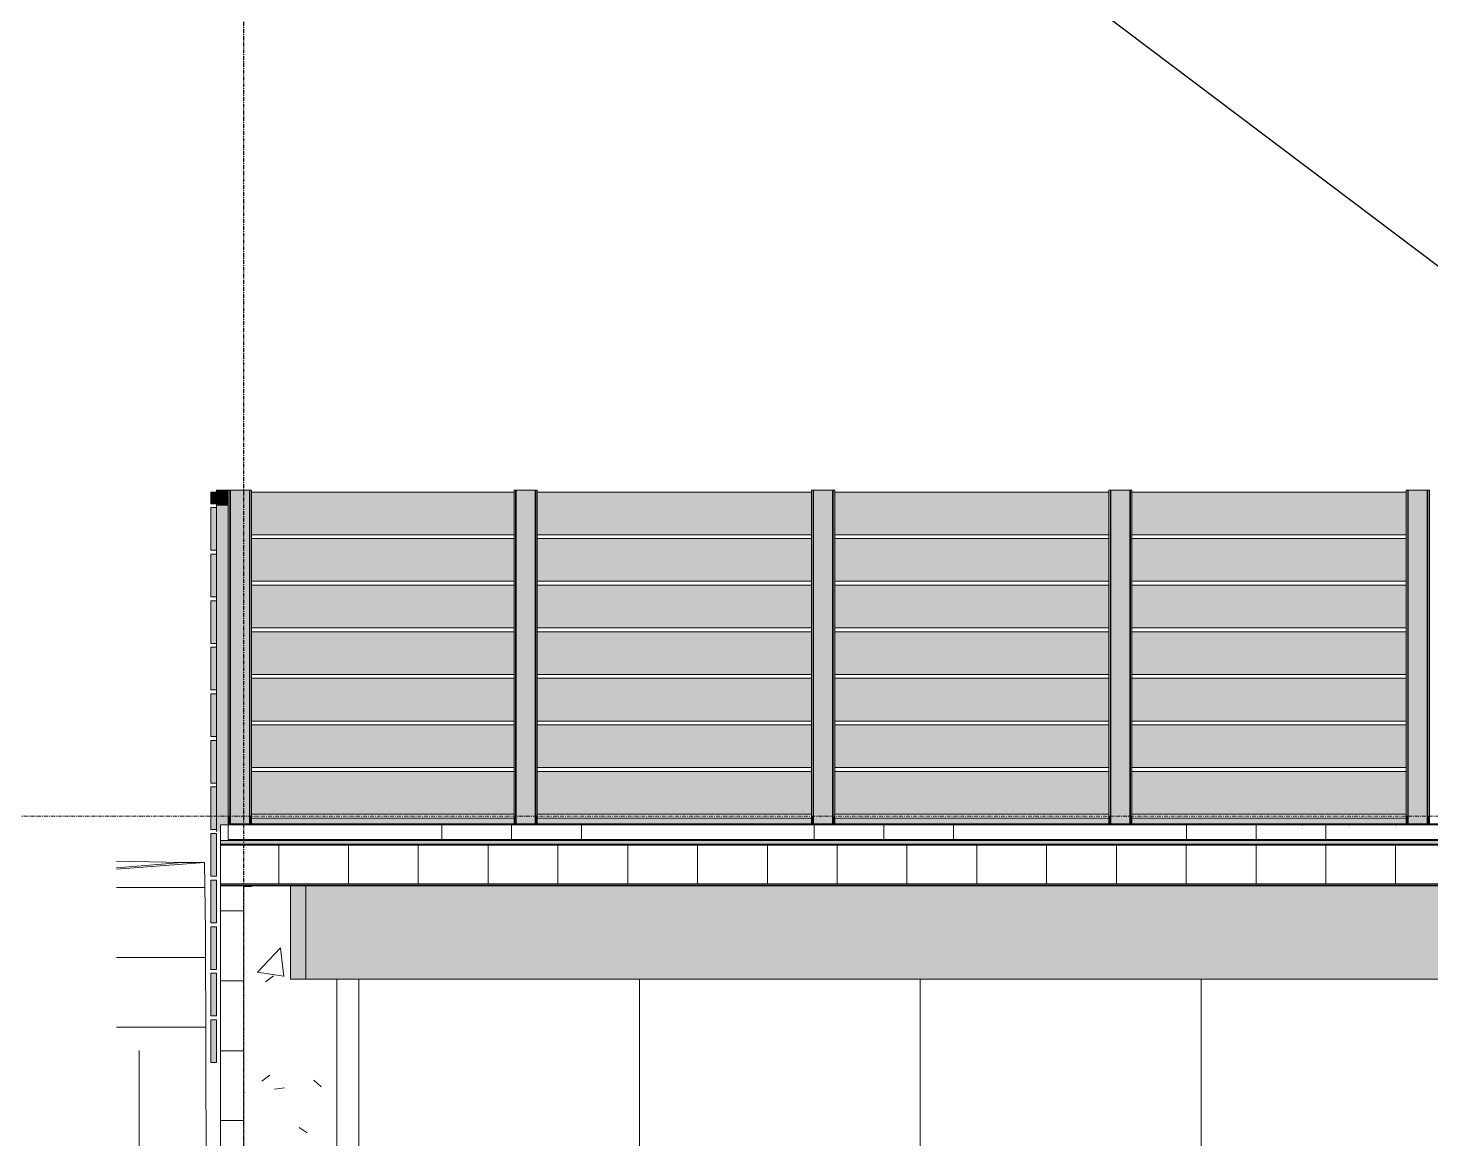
# Model space of a CAD drawing. Header units: inches. Extents: x 1718 to 6958, y -253 to 585.
# Drawn here: x 1915.5 to 2096.4, y -41.6 to 101.5 of the extents above; entities that cross this region are included whole.
import ezdxf

# ---------------------------------------------------------------- set-up
doc = ezdxf.new("R2010")
doc.units = ezdxf.units.IN
doc.header["$MEASUREMENT"] = 0
doc.linetypes.add('Grid Line 1_2_', pattern=[0.875, 0.5, -0.125, 0.125, -0.125])
doc.linetypes.add('Grid Line 1_2__2_', pattern=[0.875, 0.5, -0.125, 0.125, -0.125])
for name, color, linetype, lineweight in [('0-1', 7, 'Continuous', 5), ('0-2', 250, 'Continuous', 9), ('A-FLOR', 192, 'Continuous', 13), ('A-FLOR-5', 192, 'Continuous', 5), ('A-FLOR-6', 192, 'Continuous', 9), ('A-FLOR-LEVL-5', 51, 'Grid Line 1_2_', 9), ('A-FLOR-MCUT', 51, 'Continuous', 13), ('A-FLOR-PATT-1', 252, 'Continuous', 9), ('A-GLAZ-CURT', 52, 'Continuous', 9), ('A-GLAZ-CWMG', 51, 'Continuous', 9), ('A-WALL-PATT-1', 252, 'Continuous', 9), ('C-TOPO-1', 252, 'Continuous', 9), ('C-TOPO-2', 250, 'Continuous', 9), ('G-ANNO-TEXT', 231, 'Continuous', 30), ('S-BEAM-2', 250, 'Continuous', 9), ('S-BEAM-3', 252, 'Continuous', 9), ('S-BEAM-4', 90, 'Continuous', 9), ('S-FNDN-2', 9, 'Continuous', 5), ('S-FNDN-5', 32, 'Continuous', 9), ('S-GRID-1', 1, 'Grid Line 1_2__2_', 30)]:
    doc.layers.add(name, color=color, linetype=linetype, lineweight=lineweight)
pattern_1 = [(0, (3261.815, 68.768), (24, 24), [24, -24]), (0, (3261.815, 77.768), (24, 24), [24, -24]), (0, (3261.815, 86.768), (24, 24), [24, -24]), (90, (3264.815, 89.768), (-24, 24), [24, -24]), (90, (3273.815, 89.768), (-24, 24), [24, -24]), (90, (3282.815, 89.768), (-24, 24), [24, -24])]
pattern_2 = [(90, (3261.815, 68.768), (-6, 4e-16), [])]
pattern_3 = [(0, (3261.815, 68.768), (0, 9), []), (90, (3261.815, 68.768), (-9, 6e-16), [])]

# ---------------------------------------------------------------- blocks, each defined once
blk = doc.blocks.new('CTR  - Topography_rvt-1-BUILDING ELEVATION - COURTYARD - LOOKING WEST')
at = {"layer": 'C-TOPO-1'}
h = blk.add_hatch(dxfattribs=at)
h.set_pattern_fill('FP_28', color=256, style=0, pattern_type=2)
h.set_pattern_definition(pattern_1)
h.paths.add_polyline_path([(1926.9, -165.04), (1929.41, -161.45), (1935.38, -158), (1938.51, -158), (1938.49, -47.3), (1938.34, -11.54), (1938.25, -6), (1926.9, -6.85), (1926.9, -162)], flags=0)
at = {"layer": 'C-TOPO-2'}
for p, q in [((1935.38, -6), (1926.9, -5.79)), ((1938.25, -6), (1926.9, -6.85)), ((1938.25, -6), (1926.9, -6.85)), ((1935.38, -6), (1926.9, -6.66)), ((1935.28, -6.01), (1935.38, -6)), ((1938.25, -6), (1935.38, -6)), ((1938.39, -14.89), (1938.25, -6)), ((1938.39, -14.89), (1938.25, -6)), ((1938.51, -53.91), (1938.39, -14.89)), ((1938.51, -53.91), (1938.39, -14.89))]:
    blk.add_line(p, q, dxfattribs=at)
blk = doc.blocks.new('CTR - 1st Phase - Common Walls_rvt-1-BUILDING ELEVATION - COURTYARD - LOOKING WEST')
at = {"layer": 'A-WALL-PATT-1'}
h = blk.add_hatch(dxfattribs=at)
h.set_pattern_fill('FP_31', color=256, style=0, pattern_type=2)
h.set_pattern_definition([(90, (2609.524, -152), (-36.188, 2e-15), [])])
h.paths.add_polyline_path([(1971.82, -152), (1971.82, -151.75), (1982.92, -151.75), (1982.92, -65), (2024.92, -65), (2024.92, -151.75), (2098.02, -151.75), (2098.02, -65), (2140.02, -65), (2140.02, -151.75), (2165.32, -151.75), (2165.32, -41), (2162.11, -41), (2161.32, -40.21), (2161.32, -35), (2160.11, -35), (2159.32, -34.21), (2159.32, -21), (1955.32, -21), (1955.32, -44.21), (1954.54, -45), (1953.32, -45), (1953.32, -152), (1960.42, -152)], flags=0)
h.paths.add_polyline_path([(2418.52, -151.75), (2418.52, -65), (2460.52, -65), (2460.52, -151.75), (2492.32, -151.75), (2492.32, -41), (2487.11, -41), (2486.32, -40.21), (2486.32, -21), (2455.86, -21), (2455.86, -21.8), (2447.86, -21.8), (2447.86, -21), (2187.32, -21), (2187.32, -34.21), (2186.54, -35), (2185.32, -35), (2185.32, -40.21), (2184.54, -41), (2181.32, -41), (2181.32, -151.75), (2207.02, -151.75), (2207.02, -65), (2249.02, -65), (2249.02, -151.75), (2322.52, -151.75), (2322.52, -65), (2364.52, -65), (2364.52, -151.75), (2390.16, -151.75)], flags=0)
h.paths.add_polyline_path([(2576.02, -151.75), (2609.02, -151.75), (2609.02, -21), (2514.32, -21), (2514.32, -40.21), (2513.54, -41), (2508.32, -41), (2508.32, -151.75), (2534.02, -151.75), (2534.02, -65), (2576.02, -65), (2576.02, -143.01)], flags=0)
blk = doc.blocks.new('034100 - Precast Structural Concrete - Solid Plank - 12_-1979039-BUILDING ELEVATION - COURTYARD - LOOKING WEST')
at = {"layer": 'S-BEAM-4'}
blk.add_hatch(color=256, dxfattribs=at).paths.add_polyline_path([(1949.32, -21), (2166.32, -21), (2166.32, -9), (1949.32, -9), (1949.32, -11.41)], flags=0)
at = {"layer": 'S-BEAM-2'}
for p, q in [((1949.32, -9), (1949.32, -21)), ((2166.32, -9), (1949.32, -9)), ((1949.32, -21), (2166.32, -21))]:
    blk.add_line(p, q, dxfattribs=at)
blk = doc.blocks.new('034100 - Precast Structural Concrete - Inverted Tee - PRECAST BEAM - 36_ DEEP-1973334-BUILDING ELEVATION - COURTYARD - LOOKING WEST')
at = {"layer": 'S-BEAM-3'}
h = blk.add_hatch(dxfattribs=at)
h.set_pattern_fill('FP_42', color=256, style=0, pattern_type=2)
h.set_pattern_definition([(50, (3261.815, 68.768), (27.5427, -2.40992), [2.88, -31.68]), (355, (3261.815, 68.768), (-5.32784, 28.88427), [2.304, -25.344]), (100.451, (3264.11, 68.567), (22.2153, 26.47393), [2.448, -26.924]), (46.184, (3261.815, 76.448), (40.9819, -6.3564), [4.32, -47.52]), (96.636, (3265.23, 75.918), (35.8907, 37.4062), [3.671, -40.386]), (351.184, (3261.815, 76.45), (35.891, 37.4062), [3.456, -38.016]), (21, (3265.655, 74.528), (22.92104, -15.46073), [2.88, -31.68]), (326, (3265.655, 74.528), (9.34353, 27.84574), [2.304, -25.344]), (71.451, (3267.565, 73.24), (32.26477, 12.3844), [2.448, -26.924]), (37.5, (3261.815, 68.768), (0.466855, 12.78271), [1.267, -23.77, 1.267, -24.461, -25.44]), (37.5, (3261.815, 68.768), (0.466855, 12.78271), [-50.765, 1.267, -24.173]), (7.5, (3261.815, 68.768), (10.10159, 15.14509), [1.267, -13.402, 1.267, -23.194, -9.696]), (7.5, (3261.815, 68.768), (10.10159, 15.14509), [-39.13, 1.267, -8.429]), (327.5, (3253.252, 68.768), (20.49916, -0.86578), [1.267, -8.333, 1.267, -28.685, -39.744]), (327.5, (3253.252, 68.768), (20.49916, -0.86578), [-39.552, 1.267, -38.477]), (317.5, (3249.412, 68.768), (22.39478, 3.8443), [1.267, -11.213, 1.267, -18.624, -28.224]), (317.5, (3249.412, 68.768), (22.39478, 3.8443), [-32.371, 1.267, -26.957])])
h.paths.add_polyline_path([(1953.24, -45), (1954.54, -45), (1955.32, -44.21), (1955.32, -21), (1949.32, -21), (1949.32, -9), (1944.32, -9.04), (1944.32, -9.06), (1943.32, -9.06), (1943.32, -44.21), (1944.11, -45), (1951.32, -45)], flags=0)
at = {"layer": 'S-BEAM-2'}
for p, q in [((1951.32, -9), (1944.32, -9)), ((1944.32, -9), (1944.32, -9.06)), ((1951.32, -21), (1951.32, -9)), ((1944.32, -9.06), (1943.32, -9.06)), ((1943.32, -9.06), (1943.32, -44.21)), ((1955.32, -21), (1951.32, -21)), ((1955.32, -44.21), (1955.32, -21)), ((1943.32, -44.21), (1944.11, -45)), ((1944.11, -45), (1954.54, -45)), ((1954.54, -45), (1955.32, -44.21))]:
    blk.add_line(p, q, dxfattribs=at)
blk = doc.blocks.new('CTR - 1st Phase - Structure_rvt-1-BUILDING ELEVATION - COURTYARD - LOOKING WEST')
at = {"layer": 'S-FNDN-2'}
h = blk.add_hatch(color=256, dxfattribs=at)
h.paths.add_polyline_path([(1951.32, -45.5), (1953.32, -45.5), (1953.32, -45), (1951.32, -45)], flags=0)
h.paths.add_polyline_path([(1944.11, -45), (1943.32, -44.21), (1943.32, -45), (1943.45, -45)], flags=0)
h.paths.add_polyline_path([(1943.32, -9.06), (1944.32, -9.04), (1944.32, -9), (1943.32, -9)], flags=0)
at = {"layer": 'S-GRID-1'}
blk.add_line((1943.32, -159.84), (1943.32, 470.5), dxfattribs=at)
at = {"layer": '0-2'}
for name in ['034100 - Precast Structural Concrete - Inverted Tee - PRECAST BEAM - 36_ DEEP-1973334-BUILDING ELEVATION - COURTYARD - LOOKING WEST', '034100 - Precast Structural Concrete - Solid Plank - 12_-1979039-BUILDING ELEVATION - COURTYARD - LOOKING WEST']:
    blk.add_blockref(name, (0, 0), dxfattribs=at)
blk = doc.blocks.new('Horizontal_Siding - Horizontal_Siding-2907272-BUILDING ELEVATION - COURTYARD - LOOKING WEST')
at = {"layer": 'A-GLAZ-CURT'}
blk.add_hatch(color=256, dxfattribs=at).paths.add_polyline_path([(1978.16, -1), (1978.16, -0.25), (1944.32, -0.25), (1944.32, -1), (1977.17, -1)], flags=0)
blk.add_line((1978.16, -0.25), (1944.32, -0.25), dxfattribs=at)
blk = doc.blocks.new('Horizontal_Siding - Horizontal_Siding-2907273-BUILDING ELEVATION - COURTYARD - LOOKING WEST')
at = {"layer": 'A-GLAZ-CURT'}
blk.add_hatch(color=256, dxfattribs=at).paths.add_polyline_path([(2016.5, -1), (2016.5, -0.25), (1981.16, -0.25), (1981.16, -1), (2010.69, -1)], flags=0)
blk.add_line((2016.5, -0.25), (1981.16, -0.25), dxfattribs=at)
blk = doc.blocks.new('Horizontal_Siding - Horizontal_Siding-V33-BUILDING ELEVATION - COURTYARD - LOOKING WEST')
at = {"layer": 'A-GLAZ-CURT'}
blk.add_hatch(color=256, dxfattribs=at).paths.add_polyline_path([(1952.04, 0.25), (1978.16, 0.25), (1978.16, 5.75), (1944.32, 5.75), (1944.32, 0.25)], flags=0)
for p, q in [((1978.16, 5.75), (1944.32, 5.75)), ((1944.32, 0.25), (1978.16, 0.25))]:
    blk.add_line(p, q, dxfattribs=at)
blk = doc.blocks.new('Horizontal_Siding - Horizontal_Siding-V34-BUILDING ELEVATION - COURTYARD - LOOKING WEST')
at = {"layer": 'A-GLAZ-CURT'}
blk.add_hatch(color=256, dxfattribs=at).paths.add_polyline_path([(1981.36, 0.25), (2016.5, 0.25), (2016.5, 5.75), (1981.16, 5.75), (1981.16, 0.25)], flags=0)
for p, q in [((2016.5, 5.75), (1981.16, 5.75)), ((1981.16, 0.25), (2016.5, 0.25))]:
    blk.add_line(p, q, dxfattribs=at)
blk = doc.blocks.new('Rectangular Mullion - RAILING POST-2666421-BUILDING ELEVATION - COURTYARD - LOOKING WEST')
at = {"layer": 'A-GLAZ-CWMG'}
for points in [[(1978.21, -1), (1978.37, -1), (1978.35, 0), (1978.16, 0), (1978.2, -1)], [(1978.44, -1), (1978.44, 0), (1978.37, 0), (1978.37, -1)], [(1979.66, -1), (1980.89, -1), (1980.89, 0), (1978.44, 0), (1978.44, -1)], [(1980.89, -1), (1980.95, -1), (1980.95, 0), (1980.89, 0), (1980.89, -0.25)], [(1980.97, -1), (1981.16, -1), (1981.16, 0), (1980.95, 0), (1980.95, -1)]]:
    blk.add_hatch(color=256, dxfattribs=at).paths.add_polyline_path(points, flags=0)
for p, q in [((1978.16, 0), (1978.16, -1)), ((1978.37, -1), (1978.37, 0)), ((1978.37, 0), (1978.37, -1)), ((1978.44, 0), (1978.44, -1)), ((1980.89, 0), (1980.89, -1)), ((1980.95, 0), (1980.95, -1)), ((1980.95, 0), (1980.95, -1)), ((1981.16, 0), (1981.16, -1))]:
    blk.add_line(p, q, dxfattribs=at)
blk = doc.blocks.new('Rectangular Mullion - RAILING POST-V35-BUILDING ELEVATION - COURTYARD - LOOKING WEST')
at = {"layer": 'A-GLAZ-CWMG'}
for points in [[(1978.37, 0), (1978.35, 6), (1978.16, 6), (1978.16, 0), (1978.37, 0)], [(1978.44, 0), (1978.44, 6), (1978.37, 6), (1978.37, 0)], [(1979.66, 0), (1980.89, 0), (1980.89, 6), (1978.44, 6), (1978.44, 0)], [(1980.95, 0), (1980.95, 6), (1980.89, 6), (1980.89, 0)], [(1980.95, 0), (1981.16, 0), (1981.16, 6), (1980.95, 6), (1980.95, 0.25)]]:
    blk.add_hatch(color=256, dxfattribs=at).paths.add_polyline_path(points, flags=0)
for p, q in [((1978.16, 6), (1978.16, 0)), ((1978.37, 0), (1978.37, 6)), ((1978.37, 6), (1978.37, 0)), ((1978.44, 6), (1978.44, 0)), ((1980.89, 6), (1980.89, 0)), ((1980.95, 6), (1980.95, 0)), ((1980.95, 6), (1980.95, 0)), ((1981.16, 6), (1981.16, 0))]:
    blk.add_line(p, q, dxfattribs=at)
blk = doc.blocks.new('Rectangular Mullion - RAILING POST-2666422-BUILDING ELEVATION - COURTYARD - LOOKING WEST')
at = {"layer": 'A-GLAZ-CWMG'}
for points in [[(1978.37, 36), (1978.35, 42), (1978.16, 42), (1978.16, 36), (1978.37, 36)], [(1978.44, 36), (1978.44, 42), (1978.37, 42), (1978.37, 36)], [(1979.66, 36), (1980.89, 36), (1980.89, 42), (1978.44, 42), (1978.44, 36)], [(1980.95, 36), (1980.95, 42), (1980.89, 42), (1980.89, 36)], [(1980.95, 36), (1981.16, 36), (1981.16, 42), (1980.95, 42), (1980.95, 36.25)]]:
    blk.add_hatch(color=256, dxfattribs=at).paths.add_polyline_path(points, flags=0)
for p, q in [((1978.16, 42), (1978.37, 42)), ((1978.16, 42), (1978.16, 36)), ((1978.37, 36), (1978.37, 42)), ((1978.37, 42), (1978.44, 42)), ((1978.37, 42), (1978.37, 36)), ((1978.44, 42), (1980.89, 42)), ((1978.44, 42), (1978.44, 36)), ((1980.89, 42), (1980.95, 42)), ((1980.89, 42), (1980.89, 36)), ((1980.95, 42), (1980.95, 36)), ((1980.95, 42), (1981.16, 42)), ((1980.95, 42), (1980.95, 36)), ((1981.16, 42), (1981.16, 36))]:
    blk.add_line(p, q, dxfattribs=at)
blk = doc.blocks.new('Rectangular Mullion - RAILING POST-2806288-BUILDING ELEVATION - COURTYARD - LOOKING WEST')
at = {"layer": 'A-GLAZ-CWMG'}
for points in [[(1941.53, 36), (1941.51, 42), (1941.32, 42), (1941.32, 36), (1941.53, 36)], [(1941.6, 36), (1941.6, 42), (1941.53, 42), (1941.53, 36)], [(1944.05, 36), (1944.05, 42), (1941.6, 42), (1941.6, 36), (1943.66, 36)], [(1944.11, 36), (1944.11, 42), (1944.05, 42), (1944.05, 36)], [(1944.11, 36), (1944.32, 36), (1944.32, 42), (1944.11, 42), (1944.11, 36.25)]]:
    blk.add_hatch(color=256, dxfattribs=at).paths.add_polyline_path(points, flags=0)
for p, q in [((1941.32, 42), (1941.53, 42)), ((1941.53, 36), (1941.53, 42)), ((1941.53, 42), (1941.6, 42)), ((1941.53, 36), (1941.53, 42)), ((1941.6, 42), (1944.05, 42)), ((1941.6, 36), (1941.6, 42)), ((1944.05, 42), (1944.11, 42)), ((1944.05, 36), (1944.05, 42)), ((1944.11, 42), (1944.11, 36)), ((1944.11, 42), (1944.32, 42)), ((1944.11, 36), (1944.11, 42)), ((1944.32, 36), (1944.32, 42))]:
    blk.add_line(p, q, dxfattribs=at)
blk = doc.blocks.new('Rectangular Mullion - RAILING POST-2806290-BUILDING ELEVATION - COURTYARD - LOOKING WEST')
at = {"layer": 'A-GLAZ-CWMG'}
for points in [[(1941.37, -1), (1941.53, -1), (1941.51, 0), (1941.32, 0), (1941.36, -1)], [(1941.53, -1), (1941.6, -1), (1941.6, 0), (1941.53, 0)], [(1944.05, -1), (1944.05, 0), (1941.6, 0), (1941.6, -1), (1943.66, -1)], [(1944.11, -1), (1944.11, 0), (1944.05, 0), (1944.05, -1)], [(1944.32, -1), (1944.32, -1), (1944.32, 0), (1944.11, 0), (1944.15, -1), (1944.28, -1)]]:
    blk.add_hatch(color=256, dxfattribs=at).paths.add_polyline_path(points, flags=0)
for p, q in [((1941.53, -1), (1941.53, 0)), ((1941.53, -1), (1941.53, 0)), ((1941.6, -1), (1941.6, 0)), ((1944.05, -1), (1944.05, 0)), ((1944.11, 0), (1944.11, -1)), ((1944.11, -1), (1944.11, 0)), ((1944.32, -1), (1944.32, 0))]:
    blk.add_line(p, q, dxfattribs=at)
blk = doc.blocks.new('Rectangular Mullion - RAILING POST-V47-BUILDING ELEVATION - COURTYARD - LOOKING WEST')
at = {"layer": 'A-GLAZ-CWMG'}
for points in [[(1941.53, 0), (1941.51, 6), (1941.32, 6), (1941.32, 0), (1941.53, 0)], [(1941.6, 0), (1941.6, 6), (1941.53, 6), (1941.53, 0)], [(1944.05, 0), (1944.05, 6), (1941.6, 6), (1941.6, 0), (1943.66, 0)], [(1944.11, 0), (1944.11, 6), (1944.05, 6), (1944.05, 0)], [(1944.11, 0), (1944.32, 0), (1944.32, 6), (1944.11, 6), (1944.11, 0.25)]]:
    blk.add_hatch(color=256, dxfattribs=at).paths.add_polyline_path(points, flags=0)
for p, q in [((1941.53, 0), (1941.53, 6)), ((1941.53, 0), (1941.53, 6)), ((1941.6, 0), (1941.6, 6)), ((1944.05, 0), (1944.05, 6)), ((1944.11, 6), (1944.11, 0)), ((1944.11, 0), (1944.11, 6)), ((1944.32, 0), (1944.32, 6))]:
    blk.add_line(p, q, dxfattribs=at)
blk = doc.blocks.new('Horizontal_Siding - Horizontal_Siding-2867636-BUILDING ELEVATION - COURTYARD - LOOKING WEST')
at = {"layer": 'A-GLAZ-CURT'}
blk.add_hatch(color=256, dxfattribs=at).paths.add_polyline_path([(1939.82, -31.75), (1939.82, -26.25), (1939.07, -26.25), (1939.07, -31.75)], flags=0)
for p, q in [((1939.07, -31.75), (1939.07, -26.25)), ((1939.82, -26.25), (1939.07, -26.25)), ((1939.82, -26.25), (1939.82, -31.75)), ((1939.82, -31.75), (1939.07, -31.75))]:
    blk.add_line(p, q, dxfattribs=at)
blk = doc.blocks.new('Horizontal_Siding - Horizontal_Siding-V51-BUILDING ELEVATION - COURTYARD - LOOKING WEST')
at = {"layer": 'A-GLAZ-CURT'}
blk.add_hatch(color=256, dxfattribs=at).paths.add_polyline_path([(1939.47, -1.75), (1939.82, -1.75), (1939.82, 3.75), (1939.07, 3.75), (1939.07, -1.75)], flags=0)
for p, q in [((1939.07, -1.75), (1939.07, 3.75)), ((1939.82, 3.75), (1939.07, 3.75)), ((1939.82, -1.75), (1939.07, -1.75))]:
    blk.add_line(p, q, dxfattribs=at)
blk = doc.blocks.new('Horizontal_Siding - Horizontal_Siding-2867638-BUILDING ELEVATION - COURTYARD - LOOKING WEST')
at = {"layer": 'A-GLAZ-CURT'}
blk.add_hatch(color=256, dxfattribs=at).paths.add_polyline_path([(1939.82, 40.25), (1939.82, 41.75), (1939.07, 41.75), (1939.07, 40.25), (1939.47, 40.25)], flags=0)
for p, q in [((1939.07, 40.25), (1939.07, 41.75)), ((1939.82, 41.75), (1939.07, 41.75)), ((1939.82, 40.25), (1939.07, 40.25))]:
    blk.add_line(p, q, dxfattribs=at)
blk = doc.blocks.new('Rectangular Mullion - RAILING POST-2680127-BUILDING ELEVATION - COURTYARD - LOOKING WEST')
at = {"layer": 'A-GLAZ-CWMG'}
blk.add_hatch(color=256, dxfattribs=at).paths.add_polyline_path([(1939.82, -2), (1940.32, -2), (1940.32, -1.13), (1941.32, -1.13), (1941.32, 4), (1939.82, 4), (1939.82, -1.63)], flags=0)
for p, q in [((1939.82, 4), (1939.82, -2)), ((1941.32, 4), (1941.32, -1))]:
    blk.add_line(p, q, dxfattribs=at)
blk = doc.blocks.new('Rectangular Mullion - RAILING POST-V52-BUILDING ELEVATION - COURTYARD - LOOKING WEST')
at = {"layer": 'A-GLAZ-CWMG'}
blk.add_hatch(color=256, dxfattribs=at).paths.add_polyline_path([(1941.32, 4), (1941.32, 10), (1939.82, 10), (1939.82, 4)], flags=0)
for p, q in [((1939.82, 10), (1939.82, 4)), ((1941.32, 10), (1941.32, 4))]:
    blk.add_line(p, q, dxfattribs=at)
blk = doc.blocks.new('Rectangular Mullion - RAILING POST-2680138-BUILDING ELEVATION - COURTYARD - LOOKING WEST')
at = {"layer": 'A-GLAZ-CWMG'}
blk.add_hatch(color=256, dxfattribs=at).paths.add_polyline_path([(1941.11, 40), (1941.32, 40), (1941.32, 42), (1939.82, 42), (1939.82, 40), (1940.14, 40)], flags=0)
for p, q in [((1939.82, 42), (1941.32, 42)), ((1939.82, 42), (1939.82, 40)), ((1941.32, 42), (1941.32, 40))]:
    blk.add_line(p, q, dxfattribs=at)

msp = doc.modelspace()

# ---------------------------------------------------------------- hatches: boundary and pattern name
at = {"layer": 'A-FLOR'}
msp.add_hatch(color=256, dxfattribs=at).paths.add_polyline_path([(2166.32, -9), (3404.17, -9), (3404.17, -8.88), (1940.32, -8.88), (1940.32, -9), (2161.52, -9)], flags=0)
at = {"layer": 'A-FLOR-5'}
msp.add_hatch(color=256, dxfattribs=at).paths.add_polyline_path([(3401.65, -8.88), (3404.17, -8.88), (3404.17, -8.75), (1940.32, -8.75), (1940.32, -8.88), (3368.13, -8.88)], flags=0)
at = {"layer": 'A-FLOR-PATT-1'}
h = msp.add_hatch(dxfattribs=at)
h.set_pattern_fill('FP_28', color=256, style=0, pattern_type=2)
h.set_pattern_definition(pattern_1)
h.paths.add_polyline_path([(2882.13, -3.13), (2928.19, -3.11), (2928.51, -2.55), (2928.51, -3.13), (2928.79, -3.13), (2929.15, -1.58), (2929.54, -1.13), (2454.18, -1.13), (2454.59, -1.61), (2454.93, -3.13), (2455.21, -3.13), (2455.21, -2.55), (2455.54, -3.13), (2865.37, -3.13)], flags=0)
h.paths.add_polyline_path([(1940.32, -3.13), (2257.32, -3.13), (2257.32, -1.13), (2251.52, -1.13), (2251.52, -1.27), (1940.32, -1.13)], flags=0)
h.paths.add_polyline_path([(2453.34, -3.13), (2453.48, -3.13), (2453.48, -1.13), (2453.1, -1.13), (2453.32, -3)], flags=0)
h.paths.add_polyline_path([(3019.52, -3.13), (3019.52, -1.13), (2934.18, -1.13), (2934.59, -1.61), (2934.93, -3.13), (2935.21, -3.13), (2935.21, -2.55), (2935.54, -3.13), (2999.44, -3.13)], flags=0)
h.paths.add_polyline_path([(2452.11, -3.13), (2452.11, -1.13), (2451.61, -1.13), (2451.61, -3.13)], flags=0)
h.paths.add_polyline_path([(2933.44, -3.13), (2933.48, -3.13), (2933.48, -1.13), (2933.1, -1.13), (2933.34, -3.13)], flags=0)
h.paths.add_polyline_path([(2450.38, -3.13), (2450.6, -1.13), (2450.24, -1.13), (2450.28, -3.13)], flags=0)
h.paths.add_polyline_path([(2448.59, -3.13), (2448.79, -3.13), (2449.15, -1.59), (2449.54, -1.13), (2265.32, -1.13), (2265.32, -3.13), (2448.19, -3.11), (2448.51, -2.55), (2448.51, -3.13)], flags=0)
h.paths.add_polyline_path([(2932.11, -3.13), (2932.11, -1.13), (2931.61, -1.13), (2931.61, -3.13)], flags=0)
h.paths.add_polyline_path([(2930.38, -3.13), (2930.62, -1.13), (2930.24, -1.13), (2930.28, -3.13)], flags=0)
h = msp.add_hatch(dxfattribs=at)
h.set_pattern_fill('FP_33', color=256, style=0, pattern_type=2)
h.set_pattern_definition(pattern_2)
h.paths.add_polyline_path([(2251.52, -1.27), (2251.52, -1), (1941.32, -1), (1941.32, -1.13), (2245.31, -1.27)], flags=0)
h.paths.add_polyline_path([(3017.27, -1.13), (3019.52, -1.13), (3019.52, -1), (2983.52, -1), (2983.52, -1.13), (2999.44, -1.13)], flags=0)
h.paths.add_polyline_path([(2806.07, -1.13), (2808.32, -1.13), (2808.32, -1), (2772.32, -1), (2772.32, -1.13), (2798.34, -1.13)], flags=0)
h.paths.add_polyline_path([(2518.07, -1.13), (2520.32, -1.13), (2520.32, -1), (2484.32, -1), (2484.32, -1.13), (2513.45, -1.13)], flags=0)
h = msp.add_hatch(dxfattribs=at)
h.set_pattern_fill('FP_3', color=256, style=0, pattern_type=2)
h.set_pattern_definition([(0, (3261.815, 68.768), (15.36, 3.84), [1.267, -10.253, 1.267, -10.253, -61.44]), (0, (3261.815, 68.768), (15.36, 3.84), [-23.04, 1.267, -21.773, 1.267, -10.253, -26.88]), (0, (3261.815, 68.768), (15.36, 3.84), [-57.6, 1.267, -6.413, 1.267, -17.933]), (120, (3267.575, 70.688), (-11.005538, 11.38215), [1.267, -10.253, 1.267, -10.253, -61.44]), (120, (3267.575, 70.688), (-11.005538, 11.38215), [-23.04, 1.267, -21.773, 1.267, -10.253, -26.88]), (120, (3267.575, 70.688), (-11.005538, 11.38215), [-57.6, 1.267, -6.413, 1.267, -17.933]), (240, (3269.495, 78.368), (-4.354462, -15.22215), [1.267, -10.253, 1.267, -10.253, -61.44]), (240, (3269.495, 78.368), (-4.354462, -15.22215), [-23.04, 1.267, -21.773, 1.267, -10.253, -26.88]), (240, (3269.495, 78.368), (-4.354462, -15.22215), [-57.6, 1.267, -6.413, 1.267, -17.933])])
h.paths.add_polyline_path([(3404.17, -3.63), (3404.17, -3.13), (2935.57, -3.16), (2935.83, -3.63), (3401.65, -3.63)], flags=0)
h.paths.add_polyline_path([(1940.32, -3.63), (2257.32, -3.63), (2257.32, -3.13), (1940.32, -3.13)], flags=0)
h.paths.add_polyline_path([(2265.32, -3.63), (2447.89, -3.63), (2448.18, -3.13), (2265.32, -3.13), (2265.32, -3.47)], flags=0)
h.paths.add_polyline_path([(2933.44, -3.63), (2933.48, -3.63), (2933.44, -3.13), (2933.34, -3.16), (2933.4, -3.63)], flags=0)
h.paths.add_polyline_path([(2935.13, -3.63), (2935.21, -3.63), (2935.21, -3.13), (2934.94, -3.16), (2935.07, -3.63)], flags=0)
h.paths.add_polyline_path([(2448.68, -3.63), (2448.79, -3.13), (2448.51, -3.13), (2448.51, -3.63), (2448.65, -3.63)], flags=0)
h.paths.add_polyline_path([(2450.24, -3.63), (2450.32, -3.63), (2450.38, -3.13), (2450.24, -3.13), (2450.24, -3.39)], flags=0)
h.paths.add_polyline_path([(2451.61, -3.63), (2452.11, -3.63), (2452.11, -3.13), (2451.61, -3.13), (2451.61, -3.39)], flags=0)
h.paths.add_polyline_path([(2453.48, -3.63), (2453.44, -3.13), (2453.34, -3.13), (2453.44, -3.63)], flags=0)
h.paths.add_polyline_path([(2932.11, -3.63), (2932.11, -3.13), (2931.61, -3.17), (2931.61, -3.63)], flags=0)
h.paths.add_polyline_path([(2930.32, -3.63), (2930.38, -3.13), (2930.24, -3.17), (2930.28, -3.63)], flags=0)
h.paths.add_polyline_path([(2455.83, -3.63), (2927.89, -3.63), (2928.18, -3.13), (2455.54, -3.13), (2455.7, -3.39)], flags=0)
h.paths.add_polyline_path([(2928.59, -3.63), (2928.68, -3.63), (2928.79, -3.13), (2928.51, -3.17), (2928.51, -3.63)], flags=0)
h.paths.add_polyline_path([(2455.04, -3.63), (2455.21, -3.63), (2455.21, -3.13), (2454.93, -3.13), (2454.99, -3.39)], flags=0)
h = msp.add_hatch(dxfattribs=at)
h.set_pattern_fill('FP_33', color=256, style=0, pattern_type=2)
h.set_pattern_definition(pattern_2)
h.paths.add_polyline_path([(2580.48, -3.75), (2927.82, -3.75), (2927.89, -3.63), (2455.83, -3.63), (2455.91, -3.75), (2576.29, -3.75)], flags=0)
h.paths.add_polyline_path([(3404.17, -3.75), (3404.17, -3.63), (2935.83, -3.63), (2935.91, -3.75), (3401.65, -3.75)], flags=0)
h.paths.add_polyline_path([(1943.66, -3.75), (2257.32, -3.75), (2257.32, -3.63), (1940.32, -3.63), (1940.32, -3.75)], flags=0)
h.paths.add_polyline_path([(2265.32, -3.75), (2447.82, -3.75), (2447.89, -3.63), (2265.32, -3.63)], flags=0)
h.paths.add_polyline_path([(2933.44, -3.75), (2933.48, -3.75), (2933.44, -3.63), (2933.4, -3.63), (2933.41, -3.75)], flags=0)
h.paths.add_polyline_path([(2935.13, -3.75), (2935.21, -3.75), (2935.21, -3.63), (2935.04, -3.63), (2935.07, -3.75)], flags=0)
h.paths.add_polyline_path([(2448.65, -3.75), (2448.65, -3.63), (2448.51, -3.63), (2448.51, -3.75), (2448.65, -3.75)], flags=0)
h.paths.add_polyline_path([(2932.11, -3.75), (2932.11, -3.63), (2931.61, -3.63), (2931.61, -3.75)], flags=0)
h.paths.add_polyline_path([(2930.31, -3.75), (2930.28, -3.63), (2930.24, -3.63), (2930.28, -3.75)], flags=0)
h.paths.add_polyline_path([(2450.24, -3.75), (2450.31, -3.75), (2450.28, -3.63), (2450.24, -3.63)], flags=0)
h.paths.add_polyline_path([(2928.59, -3.75), (2928.65, -3.75), (2928.65, -3.63), (2928.51, -3.63), (2928.51, -3.75)], flags=0)
h.paths.add_polyline_path([(2451.61, -3.75), (2452.11, -3.75), (2452.11, -3.63), (2451.61, -3.63)], flags=0)
h.paths.add_polyline_path([(2453.48, -3.75), (2453.44, -3.63), (2453.4, -3.63), (2453.44, -3.75)], flags=0)
h.paths.add_polyline_path([(2455.07, -3.75), (2455.21, -3.75), (2455.21, -3.63), (2455.04, -3.63)], flags=0)
h = msp.add_hatch(dxfattribs=at)
h.set_pattern_fill('FP_9', color=256, style=0, pattern_type=2)
h.set_pattern_definition(pattern_3)
h.paths.add_polyline_path([(2513.45, -8.75), (3404.17, -8.75), (3404.17, -3.75), (2935.91, -3.75), (2936.05, -4), (2937.94, -4), (2937.94, -5), (2925.78, -5), (2925.78, -4), (2927.68, -3.98), (2927.82, -3.75), (2455.91, -3.75), (2456.05, -4), (2457.94, -4), (2457.94, -5), (2445.78, -5), (2445.78, -4), (2447.68, -3.98), (2447.82, -3.75), (2265.32, -3.75), (2265.32, -7), (2257.32, -7), (2257.32, -3.75), (1940.32, -3.75), (1940.32, -8.75), (2496.69, -8.75)], flags=0)
h.paths.add_polyline_path([(2935.21, -4), (2935.21, -3.75), (2935.07, -3.75), (2935.13, -4)], flags=0)
h.paths.add_polyline_path([(2448.59, -4), (2448.65, -3.75), (2448.51, -3.75), (2448.51, -4)], flags=0)
h.paths.add_polyline_path([(2450.24, -4), (2450.28, -4), (2450.28, -3.75), (2450.24, -3.75)], flags=0)
h.paths.add_polyline_path([(2455.13, -4), (2455.21, -4), (2455.21, -3.75), (2455.07, -3.75)], flags=0)
h.paths.add_polyline_path([(2452.11, -4), (2452.11, -3.75), (2451.61, -3.75), (2451.61, -4)], flags=0)
h.paths.add_polyline_path([(2933.48, -4), (2933.44, -3.75), (2933.41, -3.75), (2933.44, -4)], flags=0)
h.paths.add_polyline_path([(2931.61, -4), (2932.11, -4), (2932.11, -3.75), (2931.61, -3.75)], flags=0)
h.paths.add_polyline_path([(2453.48, -4), (2453.44, -3.75), (2453.41, -3.75), (2453.44, -4)], flags=0)
h.paths.add_polyline_path([(2930.28, -4), (2930.28, -3.75), (2930.24, -3.75), (2930.24, -4)], flags=0)
h.paths.add_polyline_path([(2928.51, -4), (2928.59, -4), (2928.65, -3.75), (2928.51, -3.75)], flags=0)
at = {"layer": 'A-WALL-PATT-1'}
h = msp.add_hatch(dxfattribs=at)
h.set_pattern_fill('FP_9', color=256, style=0, pattern_type=2)
h.set_pattern_definition(pattern_3)
h.paths.add_polyline_path([(1943.32, -168), (1943.32, -9), (1940.32, -9), (1940.32, -168)], flags=0)

# ---------------------------------------------------------------- linework, layer by layer
at = {"layer": 'A-FLOR-6'}
for p, q in [((2257.32, -1.13), (1940.32, -1.13)), ((1940.32, -1.13), (1940.32, -9)), ((2251.52, -1), (1941.32, -1)), ((1941.32, -1), (1941.32, -3)), ((1941.32, -3), (2251.52, -3)), ((1943.32, -9), (3404.17, -9))]:
    msp.add_line(p, q, dxfattribs=at)
at = {"layer": 'A-FLOR-LEVL-5'}
msp.add_line((1830.95, 0), (4167.96, 0), dxfattribs=at)
at = {"layer": 'A-FLOR-MCUT'}
for p, q in [((2257.32, -3.13), (1940.32, -3.13)), ((2257.32, -3.63), (1940.32, -3.63)), ((2257.32, -3.75), (1940.32, -3.75)), ((3404.17, -8.75), (1940.32, -8.75)), ((3404.17, -8.88), (1940.32, -8.88)), ((1940.32, -9), (1943.32, -9))]:
    msp.add_line(p, q, dxfattribs=at)
at = {"layer": 'G-ANNO-TEXT'}
msp.add_line((2114.1, 58.17), (1939.46, 189.78), dxfattribs=at)
at = {"layer": 'S-FNDN-5'}
for p, q in [((1940.32, -9), (1940.32, -168)), ((1943.32, -168), (1943.32, -9))]:
    msp.add_line(p, q, dxfattribs=at)

# ---------------------------------------------------------------- block references
at = {"layer": '0-1'}
for name in ['CTR - 1st Phase - Structure_rvt-1-BUILDING ELEVATION - COURTYARD - LOOKING WEST', 'CTR - 1st Phase - Common Walls_rvt-1-BUILDING ELEVATION - COURTYARD - LOOKING WEST', 'CTR  - Topography_rvt-1-BUILDING ELEVATION - COURTYARD - LOOKING WEST']:
    msp.add_blockref(name, (0, 0), dxfattribs=at)
at = {"layer": 'A-GLAZ-CURT'}
for name, p in [('Horizontal_Siding - Horizontal_Siding-2867638-BUILDING ELEVATION - COURTYARD - LOOKING WEST', (0, 0)), ('Horizontal_Siding - Horizontal_Siding-V33-BUILDING ELEVATION - COURTYARD - LOOKING WEST', (0, 36)), ('Horizontal_Siding - Horizontal_Siding-V34-BUILDING ELEVATION - COURTYARD - LOOKING WEST', (0, 36)), ('Horizontal_Siding - Horizontal_Siding-V34-BUILDING ELEVATION - COURTYARD - LOOKING WEST', (38.34, 36)), ('Horizontal_Siding - Horizontal_Siding-V34-BUILDING ELEVATION - COURTYARD - LOOKING WEST', (76.67, 36)), ('Horizontal_Siding - Horizontal_Siding-V51-BUILDING ELEVATION - COURTYARD - LOOKING WEST', (0, 36)), ('Horizontal_Siding - Horizontal_Siding-V33-BUILDING ELEVATION - COURTYARD - LOOKING WEST', (0, 30)), ('Horizontal_Siding - Horizontal_Siding-V34-BUILDING ELEVATION - COURTYARD - LOOKING WEST', (0, 30)), ('Horizontal_Siding - Horizontal_Siding-V34-BUILDING ELEVATION - COURTYARD - LOOKING WEST', (38.34, 30)), ('Horizontal_Siding - Horizontal_Siding-V34-BUILDING ELEVATION - COURTYARD - LOOKING WEST', (76.67, 30)), ('Horizontal_Siding - Horizontal_Siding-V51-BUILDING ELEVATION - COURTYARD - LOOKING WEST', (0, 30)), ('Horizontal_Siding - Horizontal_Siding-V33-BUILDING ELEVATION - COURTYARD - LOOKING WEST', (0, 24)), ('Horizontal_Siding - Horizontal_Siding-V34-BUILDING ELEVATION - COURTYARD - LOOKING WEST', (0, 24)), ('Horizontal_Siding - Horizontal_Siding-V34-BUILDING ELEVATION - COURTYARD - LOOKING WEST', (38.34, 24)), ('Horizontal_Siding - Horizontal_Siding-V34-BUILDING ELEVATION - COURTYARD - LOOKING WEST', (76.67, 24)), ('Horizontal_Siding - Horizontal_Siding-V51-BUILDING ELEVATION - COURTYARD - LOOKING WEST', (0, 24)), ('Horizontal_Siding - Horizontal_Siding-V33-BUILDING ELEVATION - COURTYARD - LOOKING WEST', (0, 18)), ('Horizontal_Siding - Horizontal_Siding-V34-BUILDING ELEVATION - COURTYARD - LOOKING WEST', (0, 18)), ('Horizontal_Siding - Horizontal_Siding-V34-BUILDING ELEVATION - COURTYARD - LOOKING WEST', (38.34, 18)), ('Horizontal_Siding - Horizontal_Siding-V34-BUILDING ELEVATION - COURTYARD - LOOKING WEST', (76.67, 18)), ('Horizontal_Siding - Horizontal_Siding-V51-BUILDING ELEVATION - COURTYARD - LOOKING WEST', (0, 18)), ('Horizontal_Siding - Horizontal_Siding-V33-BUILDING ELEVATION - COURTYARD - LOOKING WEST', (0, 12)), ('Horizontal_Siding - Horizontal_Siding-V34-BUILDING ELEVATION - COURTYARD - LOOKING WEST', (0, 12)), ('Horizontal_Siding - Horizontal_Siding-V34-BUILDING ELEVATION - COURTYARD - LOOKING WEST', (38.34, 12)), ('Horizontal_Siding - Horizontal_Siding-V34-BUILDING ELEVATION - COURTYARD - LOOKING WEST', (76.67, 12)), ('Horizontal_Siding - Horizontal_Siding-V51-BUILDING ELEVATION - COURTYARD - LOOKING WEST', (0, 12)), ('Horizontal_Siding - Horizontal_Siding-V33-BUILDING ELEVATION - COURTYARD - LOOKING WEST', (0, 6)), ('Horizontal_Siding - Horizontal_Siding-V34-BUILDING ELEVATION - COURTYARD - LOOKING WEST', (0, 6)), ('Horizontal_Siding - Horizontal_Siding-V34-BUILDING ELEVATION - COURTYARD - LOOKING WEST', (38.34, 6)), ('Horizontal_Siding - Horizontal_Siding-V34-BUILDING ELEVATION - COURTYARD - LOOKING WEST', (76.67, 6)), ('Horizontal_Siding - Horizontal_Siding-V51-BUILDING ELEVATION - COURTYARD - LOOKING WEST', (0, 6)), ('Horizontal_Siding - Horizontal_Siding-V33-BUILDING ELEVATION - COURTYARD - LOOKING WEST', (0, 0)), ('Horizontal_Siding - Horizontal_Siding-V34-BUILDING ELEVATION - COURTYARD - LOOKING WEST', (0, 0)), ('Horizontal_Siding - Horizontal_Siding-V34-BUILDING ELEVATION - COURTYARD - LOOKING WEST', (38.34, 0)), ('Horizontal_Siding - Horizontal_Siding-V34-BUILDING ELEVATION - COURTYARD - LOOKING WEST', (76.67, 0)), ('Horizontal_Siding - Horizontal_Siding-V51-BUILDING ELEVATION - COURTYARD - LOOKING WEST', (0, 0)), ('Horizontal_Siding - Horizontal_Siding-2907272-BUILDING ELEVATION - COURTYARD - LOOKING WEST', (0, 0)), ('Horizontal_Siding - Horizontal_Siding-2907273-BUILDING ELEVATION - COURTYARD - LOOKING WEST', (0, 0)), ('Horizontal_Siding - Horizontal_Siding-2907273-BUILDING ELEVATION - COURTYARD - LOOKING WEST', (38.34, 0)), ('Horizontal_Siding - Horizontal_Siding-2907273-BUILDING ELEVATION - COURTYARD - LOOKING WEST', (76.67, 0)), ('Horizontal_Siding - Horizontal_Siding-2867636-BUILDING ELEVATION - COURTYARD - LOOKING WEST', (0, 24)), ('Horizontal_Siding - Horizontal_Siding-2867636-BUILDING ELEVATION - COURTYARD - LOOKING WEST', (0, 18)), ('Horizontal_Siding - Horizontal_Siding-2867636-BUILDING ELEVATION - COURTYARD - LOOKING WEST', (0, 12)), ('Horizontal_Siding - Horizontal_Siding-2867636-BUILDING ELEVATION - COURTYARD - LOOKING WEST', (0, 6)), ('Horizontal_Siding - Horizontal_Siding-2867636-BUILDING ELEVATION - COURTYARD - LOOKING WEST', (0, 0))]:
    msp.add_blockref(name, p, dxfattribs=at)
at = {"layer": 'A-GLAZ-CWMG'}
for name, p in [('Rectangular Mullion - RAILING POST-2680138-BUILDING ELEVATION - COURTYARD - LOOKING WEST', (0, 0)), ('Rectangular Mullion - RAILING POST-2806288-BUILDING ELEVATION - COURTYARD - LOOKING WEST', (0, 0)), ('Rectangular Mullion - RAILING POST-2666422-BUILDING ELEVATION - COURTYARD - LOOKING WEST', (0, 0)), ('Rectangular Mullion - RAILING POST-2666422-BUILDING ELEVATION - COURTYARD - LOOKING WEST', (38.34, 0)), ('Rectangular Mullion - RAILING POST-2666422-BUILDING ELEVATION - COURTYARD - LOOKING WEST', (76.67, 0)), ('Rectangular Mullion - RAILING POST-2666422-BUILDING ELEVATION - COURTYARD - LOOKING WEST', (115.01, 0)), ('Rectangular Mullion - RAILING POST-V52-BUILDING ELEVATION - COURTYARD - LOOKING WEST', (0, 30)), ('Rectangular Mullion - RAILING POST-V47-BUILDING ELEVATION - COURTYARD - LOOKING WEST', (0, 30)), ('Rectangular Mullion - RAILING POST-V35-BUILDING ELEVATION - COURTYARD - LOOKING WEST', (0, 30)), ('Rectangular Mullion - RAILING POST-V35-BUILDING ELEVATION - COURTYARD - LOOKING WEST', (38.34, 30)), ('Rectangular Mullion - RAILING POST-V35-BUILDING ELEVATION - COURTYARD - LOOKING WEST', (76.67, 30)), ('Rectangular Mullion - RAILING POST-V35-BUILDING ELEVATION - COURTYARD - LOOKING WEST', (115.01, 30)), ('Rectangular Mullion - RAILING POST-V52-BUILDING ELEVATION - COURTYARD - LOOKING WEST', (0, 24)), ('Rectangular Mullion - RAILING POST-V47-BUILDING ELEVATION - COURTYARD - LOOKING WEST', (0, 24)), ('Rectangular Mullion - RAILING POST-V35-BUILDING ELEVATION - COURTYARD - LOOKING WEST', (0, 24)), ('Rectangular Mullion - RAILING POST-V35-BUILDING ELEVATION - COURTYARD - LOOKING WEST', (38.34, 24)), ('Rectangular Mullion - RAILING POST-V35-BUILDING ELEVATION - COURTYARD - LOOKING WEST', (76.67, 24)), ('Rectangular Mullion - RAILING POST-V35-BUILDING ELEVATION - COURTYARD - LOOKING WEST', (115.01, 24)), ('Rectangular Mullion - RAILING POST-V52-BUILDING ELEVATION - COURTYARD - LOOKING WEST', (0, 18)), ('Rectangular Mullion - RAILING POST-V47-BUILDING ELEVATION - COURTYARD - LOOKING WEST', (0, 18)), ('Rectangular Mullion - RAILING POST-V35-BUILDING ELEVATION - COURTYARD - LOOKING WEST', (0, 18)), ('Rectangular Mullion - RAILING POST-V35-BUILDING ELEVATION - COURTYARD - LOOKING WEST', (38.34, 18)), ('Rectangular Mullion - RAILING POST-V35-BUILDING ELEVATION - COURTYARD - LOOKING WEST', (76.67, 18)), ('Rectangular Mullion - RAILING POST-V35-BUILDING ELEVATION - COURTYARD - LOOKING WEST', (115.01, 18)), ('Rectangular Mullion - RAILING POST-V52-BUILDING ELEVATION - COURTYARD - LOOKING WEST', (0, 12)), ('Rectangular Mullion - RAILING POST-V47-BUILDING ELEVATION - COURTYARD - LOOKING WEST', (0, 12)), ('Rectangular Mullion - RAILING POST-V35-BUILDING ELEVATION - COURTYARD - LOOKING WEST', (0, 12)), ('Rectangular Mullion - RAILING POST-V35-BUILDING ELEVATION - COURTYARD - LOOKING WEST', (38.34, 12)), ('Rectangular Mullion - RAILING POST-V35-BUILDING ELEVATION - COURTYARD - LOOKING WEST', (76.67, 12)), ('Rectangular Mullion - RAILING POST-V35-BUILDING ELEVATION - COURTYARD - LOOKING WEST', (115.01, 12)), ('Rectangular Mullion - RAILING POST-V52-BUILDING ELEVATION - COURTYARD - LOOKING WEST', (0, 6)), ('Rectangular Mullion - RAILING POST-V47-BUILDING ELEVATION - COURTYARD - LOOKING WEST', (0, 6)), ('Rectangular Mullion - RAILING POST-V35-BUILDING ELEVATION - COURTYARD - LOOKING WEST', (0, 6)), ('Rectangular Mullion - RAILING POST-V35-BUILDING ELEVATION - COURTYARD - LOOKING WEST', (38.34, 6)), ('Rectangular Mullion - RAILING POST-V35-BUILDING ELEVATION - COURTYARD - LOOKING WEST', (76.67, 6)), ('Rectangular Mullion - RAILING POST-V35-BUILDING ELEVATION - COURTYARD - LOOKING WEST', (115.01, 6)), ('Rectangular Mullion - RAILING POST-V52-BUILDING ELEVATION - COURTYARD - LOOKING WEST', (0, 0)), ('Rectangular Mullion - RAILING POST-V47-BUILDING ELEVATION - COURTYARD - LOOKING WEST', (0, 0)), ('Rectangular Mullion - RAILING POST-V35-BUILDING ELEVATION - COURTYARD - LOOKING WEST', (0, 0)), ('Rectangular Mullion - RAILING POST-V35-BUILDING ELEVATION - COURTYARD - LOOKING WEST', (38.34, 0)), ('Rectangular Mullion - RAILING POST-V35-BUILDING ELEVATION - COURTYARD - LOOKING WEST', (76.67, 0)), ('Rectangular Mullion - RAILING POST-V35-BUILDING ELEVATION - COURTYARD - LOOKING WEST', (115.01, 0)), ('Rectangular Mullion - RAILING POST-2680127-BUILDING ELEVATION - COURTYARD - LOOKING WEST', (0, 0)), ('Rectangular Mullion - RAILING POST-2806290-BUILDING ELEVATION - COURTYARD - LOOKING WEST', (0, 0)), ('Rectangular Mullion - RAILING POST-2666421-BUILDING ELEVATION - COURTYARD - LOOKING WEST', (0, 0)), ('Rectangular Mullion - RAILING POST-2666421-BUILDING ELEVATION - COURTYARD - LOOKING WEST', (38.34, 0)), ('Rectangular Mullion - RAILING POST-2666421-BUILDING ELEVATION - COURTYARD - LOOKING WEST', (76.67, 0)), ('Rectangular Mullion - RAILING POST-2666421-BUILDING ELEVATION - COURTYARD - LOOKING WEST', (115.01, 0))]:
    msp.add_blockref(name, p, dxfattribs=at)

doc.saveas('drawing.dxf')
